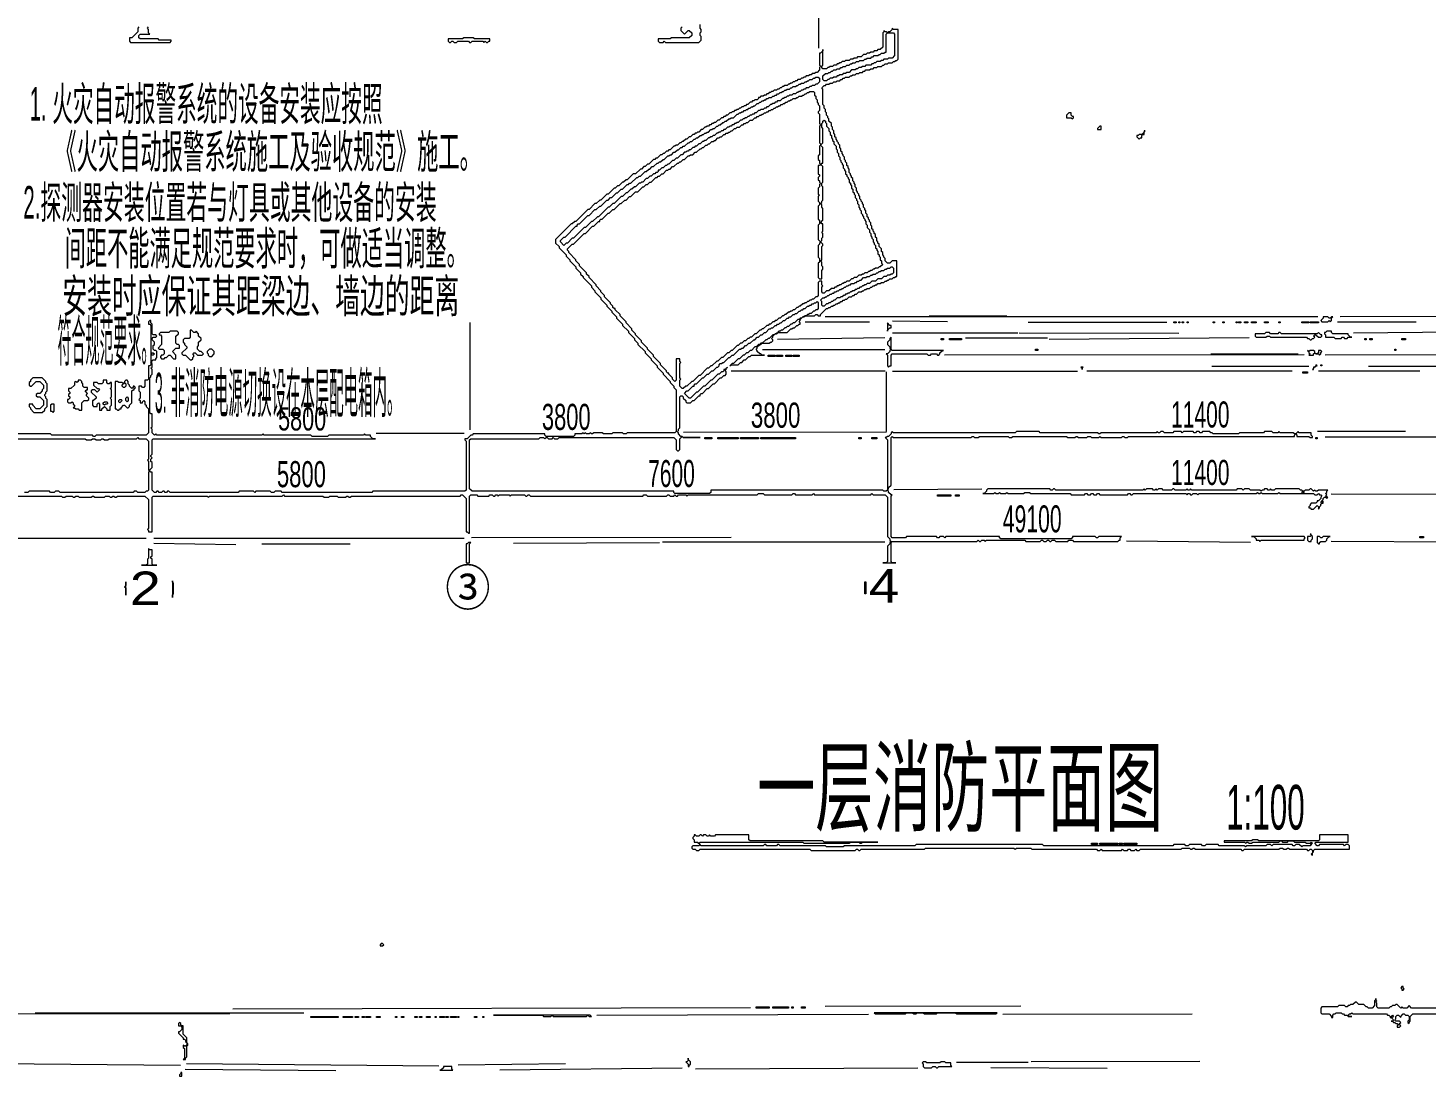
# Model space of a CAD drawing. Extents: x 20 to 3943, y 20 to 2783.
# Drawn here: x 954 to 2125, y 21 to 899 of the extents above; entities that cross this region are included whole.
import ezdxf

# ---------------------------------------------------------------- set-up
doc = ezdxf.new("R2010")
doc.units = 0
for name, color, linetype, lineweight in [('OCR_TEXT', 6, 'Continuous', 0), ('TRACE_CURVE', 6, 'Continuous', 0), ('TRACE_STRAIGHT', 5, 'Continuous', 0), ('TRACE_TEXT_SYMBOL', 6, 'Continuous', 0)]:
    doc.layers.add(name, color=color, linetype=linetype, lineweight=lineweight)
doc.styles.add('wqy-unicode', font='wqy-unicode.lff')

msp = doc.modelspace()

# ---------------------------------------------------------------- linework, layer by layer
at = {"layer": 'TRACE_CURVE', "color": 6}
for points in [[(1678, 899), (1678, 898), (1676, 896), (1675, 896), (1674, 895), (1673, 896), (1672, 896), (1671, 897), (1671, 896), (1670, 895), (1670, 883), (1668, 881), (1666, 881), (1665, 880), (1663, 880), (1662, 879), (1660, 879), (1659, 878), (1657, 878), (1656, 877), (1654, 877), (1652, 875), (1649, 875), (1648, 874), (1646, 874), (1645, 873), (1643, 873), (1642, 872), (1639, 872), (1638, 871), (1636, 871), (1635, 870), (1634, 870), (1633, 869), (1632, 869), (1631, 868), (1629, 868), (1628, 867), (1626, 867), (1625, 866), (1624, 866), (1623, 865), (1620, 865), (1619, 866), (1619, 867), (1620, 868), (1620, 881), (1620, 880), (1618, 878), (1617, 878), (1617, 868), (1618, 867), (1617, 866), (1617, 864), (1615, 862), (1614, 862), (1613, 861), (1611, 861), (1610, 860), (1609, 860), (1608, 859), (1606, 859), (1605, 858), (1604, 858)], [(1673, 894), (1674, 895), (1679, 895), (1680, 894), (1680, 876), (1678, 874), (1675, 874), (1674, 873), (1671, 873), (1670, 872), (1669, 872), (1668, 871), (1665, 871), (1664, 870), (1663, 870), (1662, 869), (1661, 869), (1660, 868), (1656, 868), (1655, 867), (1653, 867), (1652, 866), (1650, 866), (1649, 865), (1648, 865), (1647, 864), (1644, 864), (1642, 862), (1640, 862), (1639, 861), (1637, 861), (1636, 860), (1634, 860), (1633, 859), (1632, 859), (1631, 858), (1629, 858), (1628, 857), (1626, 857), (1625, 856), (1624, 856), (1623, 855), (1621, 855), (1620, 856), (1620, 859), (1622, 861), (1624, 861), (1625, 862), (1626, 862), (1627, 863), (1628, 863), (1629, 864), (1631, 864), (1632, 865), (1634, 865), (1635, 866), (1636, 866), (1637, 867), (1639, 867), (1640, 868), (1642, 868), (1643, 869), (1644, 869), (1645, 870)], [(1645, 870), (1647, 870), (1648, 871), (1650, 871), (1651, 872), (1654, 872), (1655, 873), (1656, 873), (1657, 874), (1660, 874), (1661, 875), (1662, 875), (1663, 876), (1666, 876), (1667, 877), (1668, 877), (1669, 878), (1671, 878), (1672, 879), (1673, 879), (1673, 894)], [(1683, 873), (1683, 898), (1679, 898), (1678, 899)], [(1629, 811), (1629, 813), (1628, 814), (1628, 816), (1627, 817), (1627, 819), (1625, 821), (1625, 823), (1624, 824), (1624, 825), (1623, 826), (1623, 828), (1622, 829), (1622, 831), (1621, 832), (1621, 834), (1620, 835), (1620, 848), (1619, 849), (1621, 851), (1622, 851), (1623, 852), (1625, 852), (1626, 853), (1628, 853), (1629, 854), (1631, 854), (1632, 855), (1634, 855), (1635, 856), (1636, 856), (1637, 857), (1638, 857), (1639, 858), (1642, 858), (1643, 859), (1644, 859), (1645, 860), (1647, 860), (1648, 861), (1650, 861), (1651, 862), (1653, 862), (1654, 863), (1655, 863), (1656, 864), (1659, 864), (1660, 865), (1662, 865), (1663, 866), (1665, 866), (1666, 867), (1669, 867), (1670, 868), (1671, 868), (1672, 869), (1674, 869), (1675, 870), (1678, 870), (1679, 871), (1680, 871), (1681, 872), (1682, 872), (1683, 873)], [(1604, 858), (1603, 857), (1602, 857), (1601, 856), (1599, 856), (1598, 855), (1597, 855), (1596, 854), (1595, 854), (1594, 853), (1593, 853), (1592, 852), (1591, 852), (1590, 851), (1588, 851), (1587, 850), (1586, 850), (1585, 849), (1584, 849), (1583, 848), (1582, 848), (1581, 847), (1579, 847), (1578, 846), (1577, 846), (1576, 845), (1575, 845), (1574, 844), (1573, 844), (1572, 843), (1571, 843), (1570, 842), (1568, 842), (1567, 841), (1566, 841), (1566, 840), (1565, 839), (1563, 839), (1562, 838), (1561, 838), (1560, 837), (1559, 837), (1557, 835), (1556, 835), (1555, 834), (1554, 834), (1553, 833), (1552, 833), (1551, 832), (1550, 832), (1549, 831), (1548, 831), (1547, 830), (1546, 830), (1545, 829), (1544, 829), (1543, 828), (1542, 828), (1540, 826), (1539, 826), (1538, 825), (1537, 825), (1536, 824), (1535, 824)], [(1613, 857), (1614, 858), (1616, 858), (1617, 857), (1617, 854), (1615, 852), (1614, 852), (1613, 851), (1611, 851), (1610, 850), (1609, 850), (1608, 849), (1606, 849), (1605, 848), (1604, 848), (1603, 847), (1602, 847), (1601, 846), (1600, 846), (1599, 845), (1598, 845), (1597, 844), (1595, 844), (1594, 843), (1592, 843), (1591, 842), (1590, 842), (1589, 841), (1588, 841), (1587, 840), (1586, 840), (1584, 838), (1582, 838), (1581, 837), (1580, 837), (1579, 836), (1578, 836), (1577, 835), (1576, 835), (1574, 833), (1573, 833), (1572, 832), (1571, 832), (1570, 831), (1568, 831), (1567, 830), (1566, 830), (1564, 828), (1563, 828), (1562, 827), (1561, 827), (1560, 826), (1559, 826), (1558, 825), (1557, 825), (1556, 824), (1555, 824), (1554, 823), (1553, 823), (1552, 822), (1551, 822), (1549, 820), (1548, 820), (1547, 819)], [(1562, 834), (1563, 834), (1565, 836), (1566, 836), (1567, 837), (1568, 837), (1569, 838), (1570, 838), (1571, 839), (1572, 839), (1573, 840), (1574, 840), (1575, 841), (1577, 841), (1578, 842), (1579, 842), (1580, 843), (1581, 843), (1582, 844), (1583, 844), (1584, 845), (1585, 845), (1586, 846), (1587, 846), (1588, 847), (1589, 847), (1590, 848), (1592, 848), (1593, 849), (1594, 849), (1595, 850), (1597, 850), (1598, 851), (1599, 851), (1600, 852), (1601, 852), (1602, 853), (1604, 853), (1605, 854), (1606, 854), (1607, 855), (1608, 855), (1609, 856), (1611, 856), (1612, 857), (1613, 857)], [(1602, 842), (1603, 843), (1604, 843), (1605, 844), (1606, 844), (1607, 845), (1608, 845)], [(1608, 845), (1609, 846), (1612, 846), (1613, 845), (1613, 843), (1614, 842), (1614, 840), (1615, 839), (1615, 837), (1616, 836), (1616, 835), (1617, 834), (1617, 830), (1616, 829), (1616, 828), (1617, 827), (1617, 819), (1618, 818), (1617, 817), (1617, 803), (1618, 802), (1618, 801), (1617, 800), (1617, 793), (1616, 792), (1616, 789), (1617, 788), (1617, 786), (1618, 785), (1617, 784), (1616, 784), (1616, 777), (1617, 776), (1617, 775), (1616, 774), (1616, 772), (1617, 771), (1617, 770), (1618, 769), (1617, 768), (1617, 766), (1616, 765), (1616, 760), (1617, 759), (1616, 758), (1616, 754), (1617, 753), (1617, 751), (1616, 750), (1616, 739), (1617, 738), (1617, 735), (1616, 734), (1616, 722), (1618, 720), (1617, 719), (1617, 718), (1616, 717), (1616, 707), (1617, 706), (1617, 703), (1616, 702), (1616, 690), (1617, 689)], [(1482, 786), (1483, 787), (1484, 787), (1486, 789), (1487, 789), (1490, 792), (1491, 792), (1492, 793), (1493, 793), (1495, 795), (1496, 795), (1498, 797), (1499, 797), (1501, 799), (1502, 799), (1503, 800), (1504, 800), (1507, 803), (1508, 803), (1509, 804), (1510, 804), (1512, 806), (1513, 806), (1514, 807), (1515, 807), (1517, 809), (1518, 809), (1519, 810), (1520, 810), (1521, 811), (1522, 811), (1523, 812), (1524, 812), (1526, 814), (1527, 814), (1528, 815), (1529, 815), (1531, 817), (1532, 817), (1533, 818), (1534, 818), (1536, 820), (1537, 820), (1538, 821), (1539, 821), (1541, 823), (1542, 823), (1543, 824), (1545, 824), (1548, 827), (1549, 827), (1550, 828), (1551, 828), (1552, 829), (1553, 829), (1554, 830), (1555, 830), (1556, 831), (1557, 831), (1558, 832), (1559, 832), (1560, 833), (1561, 833), (1562, 834)], [(1529, 805), (1530, 805), (1532, 807), (1533, 807), (1534, 808), (1535, 808), (1537, 810), (1538, 810), (1539, 811), (1540, 811), (1541, 812), (1542, 812), (1543, 813), (1544, 813), (1546, 815), (1547, 815), (1548, 816), (1550, 816), (1552, 818), (1553, 818), (1554, 819), (1555, 819), (1556, 820), (1557, 820), (1559, 822), (1561, 822), (1563, 824), (1564, 824), (1565, 825), (1566, 825), (1567, 826), (1568, 826), (1569, 827), (1570, 827), (1571, 828), (1572, 828), (1573, 829), (1574, 829), (1575, 830), (1576, 830), (1577, 831), (1578, 831), (1579, 832), (1580, 832), (1581, 833), (1582, 833), (1583, 834), (1584, 834), (1585, 835), (1586, 835), (1587, 836), (1588, 836), (1589, 837), (1590, 837), (1591, 838), (1592, 838), (1593, 839), (1594, 839), (1595, 840), (1597, 840), (1598, 841), (1599, 841), (1600, 842), (1602, 842)], [(1535, 824), (1533, 822), (1532, 822), (1530, 820), (1529, 820), (1528, 819), (1527, 819), (1526, 818), (1525, 818), (1524, 817), (1523, 817), (1522, 816), (1521, 816), (1519, 814), (1518, 814), (1516, 812), (1515, 812), (1514, 811), (1513, 811), (1512, 810), (1511, 810), (1509, 808), (1508, 808), (1506, 806), (1505, 806), (1503, 804), (1502, 804), (1501, 803), (1500, 803), (1498, 801), (1497, 801), (1496, 800), (1495, 800), (1492, 797), (1491, 797), (1490, 796), (1489, 796), (1487, 794), (1486, 794), (1485, 793), (1484, 793), (1481, 790), (1480, 790), (1479, 789), (1478, 789), (1474, 785), (1473, 785), (1471, 783), (1470, 783), (1468, 781), (1467, 781), (1463, 777), (1461, 777), (1456, 772), (1455, 772), (1453, 770), (1452, 770), (1449, 767), (1448, 767), (1446, 765), (1445, 765), (1440, 760), (1439, 760), (1434, 755)], [(1617, 689), (1619, 689), (1619, 696), (1620, 697), (1620, 699), (1619, 700), (1619, 703), (1618, 704), (1619, 705), (1619, 716), (1620, 717), (1620, 718), (1618, 720), (1619, 721), (1619, 723), (1620, 724), (1620, 727), (1619, 728), (1620, 729), (1620, 735), (1619, 735), (1618, 736), (1620, 738), (1620, 748), (1619, 749), (1619, 751), (1618, 752), (1619, 753), (1619, 754), (1620, 755), (1620, 766), (1619, 767), (1619, 769), (1620, 770), (1620, 783), (1618, 785), (1619, 786), (1620, 786), (1620, 799), (1618, 801), (1620, 803), (1620, 815), (1619, 816), (1619, 819), (1620, 820), (1620, 821), (1621, 822), (1622, 821), (1622, 820), (1623, 819), (1623, 817), (1625, 815), (1625, 813), (1626, 812), (1626, 810), (1627, 809), (1627, 807), (1628, 806), (1628, 805), (1629, 804), (1629, 802), (1631, 800), (1631, 798), (1632, 797)], [(1547, 819), (1546, 819), (1545, 818), (1544, 818), (1543, 817), (1542, 817), (1541, 816), (1540, 816), (1538, 814), (1537, 814), (1536, 813), (1535, 813), (1534, 812), (1533, 812), (1532, 811), (1531, 811), (1529, 809), (1528, 809), (1527, 808), (1526, 808), (1525, 807), (1524, 807), (1522, 805), (1521, 805), (1520, 804), (1519, 804), (1517, 802), (1516, 802), (1514, 800), (1513, 800), (1512, 799), (1511, 799), (1509, 797), (1508, 797), (1507, 796), (1506, 796), (1505, 795), (1504, 795), (1502, 793), (1501, 793), (1498, 790), (1497, 790), (1495, 788), (1494, 788), (1491, 785), (1490, 785), (1489, 784), (1488, 784), (1486, 782), (1485, 782), (1483, 780), (1482, 780), (1482, 779), (1481, 778), (1480, 778), (1479, 777), (1478, 777), (1476, 775), (1475, 775), (1473, 773), (1472, 773), (1469, 770), (1468, 770), (1467, 769)], [(1661, 733), (1660, 734), (1660, 736), (1659, 737), (1659, 738), (1658, 739), (1658, 740), (1657, 741), (1657, 743), (1656, 744), (1656, 746), (1655, 747), (1655, 748), (1654, 749), (1654, 751), (1653, 752), (1653, 753), (1652, 754), (1652, 755), (1651, 756), (1651, 758), (1650, 759), (1650, 760), (1649, 761), (1649, 762), (1648, 763), (1648, 765), (1647, 766), (1647, 768), (1646, 769), (1646, 770), (1645, 771), (1645, 773), (1644, 774), (1644, 775), (1643, 776), (1643, 777), (1642, 778), (1642, 781), (1641, 782), (1641, 783), (1640, 784), (1640, 786), (1639, 787), (1639, 788), (1638, 789), (1638, 791), (1637, 792), (1637, 793), (1636, 794), (1636, 795), (1635, 796), (1635, 798), (1634, 799), (1634, 801), (1633, 802), (1633, 803), (1632, 804), (1632, 805), (1631, 806), (1631, 807), (1630, 808), (1630, 810), (1629, 811)], [(1410, 718), (1411, 718), (1420, 727), (1421, 727), (1427, 733), (1428, 733), (1432, 737), (1433, 737), (1433, 738), (1434, 739), (1435, 739), (1440, 744), (1441, 744), (1444, 747), (1445, 747), (1450, 752), (1451, 752), (1454, 755), (1455, 755), (1458, 758), (1459, 758), (1463, 762), (1465, 762), (1469, 766), (1470, 766), (1472, 768), (1473, 768), (1475, 770), (1476, 770), (1480, 774), (1481, 774), (1482, 775), (1483, 775), (1485, 777), (1486, 777), (1489, 780), (1490, 780), (1491, 781), (1492, 781), (1494, 783), (1495, 783), (1498, 786), (1499, 786), (1500, 787), (1501, 787), (1503, 789), (1504, 789), (1507, 792), (1508, 792), (1509, 793), (1511, 793), (1513, 795), (1514, 795), (1517, 798), (1518, 798), (1519, 799), (1520, 799), (1522, 801), (1523, 801), (1524, 802), (1525, 802), (1527, 804), (1528, 804), (1529, 805)], [(1632, 797), (1632, 795), (1633, 794), (1633, 792), (1634, 791), (1634, 789), (1635, 788), (1635, 787), (1636, 786), (1636, 785), (1637, 784), (1637, 782), (1638, 781), (1638, 780), (1639, 779), (1639, 777), (1640, 776), (1640, 775), (1641, 774), (1641, 773), (1642, 772), (1642, 770), (1643, 769), (1643, 768), (1644, 767), (1644, 765), (1645, 764), (1645, 762), (1646, 761), (1646, 760), (1647, 759), (1647, 757), (1648, 756), (1648, 755), (1649, 754), (1649, 752), (1650, 751), (1650, 749), (1651, 748), (1651, 747), (1652, 746), (1652, 744), (1653, 743), (1653, 742), (1654, 741), (1654, 740), (1655, 739), (1655, 738), (1656, 737), (1656, 735), (1657, 734), (1657, 732), (1659, 730), (1659, 728), (1660, 727), (1660, 725), (1661, 724), (1661, 723), (1662, 722), (1662, 720), (1663, 719), (1663, 718), (1664, 717), (1664, 715)], [(1467, 769), (1466, 769), (1463, 766), (1462, 766), (1460, 764), (1459, 764), (1456, 761), (1455, 761), (1452, 758), (1451, 758), (1445, 752), (1444, 752), (1441, 749), (1440, 749), (1432, 741), (1431, 741), (1427, 737), (1426, 737), (1421, 732), (1420, 732), (1411, 723), (1410, 723), (1406, 719), (1405, 719), (1403, 717), (1400, 720), (1400, 721), (1403, 724), (1404, 724), (1413, 733), (1414, 733), (1414, 734), (1415, 735), (1416, 735), (1423, 742), (1424, 742), (1429, 747), (1430, 747), (1433, 750), (1434, 750), (1439, 755), (1440, 755), (1442, 757), (1443, 757), (1447, 761), (1448, 761), (1451, 764), (1452, 764), (1456, 768), (1457, 768), (1458, 769), (1459, 769), (1464, 774), (1465, 774), (1466, 775), (1467, 775), (1471, 779), (1472, 779), (1474, 781), (1475, 781), (1477, 783), (1478, 783), (1481, 786), (1482, 786)], [(1434, 755), (1433, 755), (1430, 752), (1429, 752), (1424, 747), (1423, 747), (1413, 737), (1412, 737), (1410, 735), (1409, 735), (1396, 722), (1396, 719), (1399, 716), (1399, 715), (1405, 709), (1405, 708), (1408, 705), (1408, 704), (1413, 699), (1413, 698), (1417, 694), (1417, 693), (1419, 691), (1419, 690), (1426, 683), (1426, 682), (1429, 679), (1429, 678), (1434, 673), (1434, 672), (1439, 667), (1439, 666), (1443, 662), (1443, 661), (1447, 657), (1447, 656), (1452, 651), (1452, 650), (1457, 645), (1457, 644), (1462, 639), (1462, 638), (1465, 635), (1465, 634), (1471, 628), (1471, 627), (1476, 622), (1476, 621), (1481, 616), (1481, 615), (1486, 610), (1486, 609), (1492, 603), (1492, 602), (1495, 599), (1495, 598), (1497, 596), (1497, 561), (1496, 560), (1456, 560), (1455, 559), (1453, 559), (1452, 560), (1444, 560)], [(1637, 671), (1638, 671), (1639, 672), (1640, 672), (1642, 674), (1644, 674), (1645, 675), (1646, 675), (1647, 676), (1648, 676), (1650, 678), (1652, 678), (1653, 679), (1654, 679), (1655, 680), (1656, 680), (1657, 681), (1659, 681), (1660, 682), (1661, 682), (1662, 683), (1663, 683), (1664, 684), (1665, 684), (1666, 685), (1668, 685), (1669, 686), (1671, 686), (1672, 687), (1673, 687), (1674, 688), (1675, 688), (1676, 689), (1678, 689), (1679, 690), (1680, 690), (1681, 691), (1682, 691), (1682, 704), (1678, 704), (1676, 702), (1674, 702), (1672, 704), (1672, 706), (1671, 707), (1671, 708), (1670, 709), (1670, 711), (1669, 712), (1669, 714), (1667, 716), (1667, 718), (1666, 719), (1666, 720), (1665, 721), (1665, 723), (1664, 724), (1664, 726), (1663, 727), (1663, 728), (1662, 729), (1662, 730), (1661, 731), (1661, 733)], [(1506, 599), (1505, 599), (1503, 597), (1502, 597), (1500, 599), (1500, 604), (1501, 605), (1500, 606), (1500, 618), (1501, 619), (1500, 620), (1500, 622), (1497, 622), (1497, 604), (1496, 603), (1494, 605), (1494, 606), (1491, 609), (1491, 610), (1490, 610), (1489, 611), (1489, 612), (1484, 617), (1484, 618), (1478, 624), (1478, 625), (1473, 630), (1473, 631), (1468, 636), (1468, 637), (1463, 642), (1463, 643), (1460, 646), (1460, 647), (1455, 652), (1455, 653), (1450, 658), (1450, 659), (1446, 663), (1446, 664), (1445, 664), (1444, 665), (1444, 666), (1442, 668), (1442, 669), (1437, 674), (1437, 675), (1434, 678), (1434, 679), (1430, 683), (1430, 684), (1424, 690), (1424, 691), (1422, 693), (1422, 694), (1416, 700), (1416, 701), (1413, 704), (1413, 705), (1407, 711), (1407, 712), (1406, 713), (1406, 714), (1410, 718)], [(1664, 715), (1665, 714), (1665, 713), (1666, 712), (1666, 710), (1667, 709), (1667, 708), (1668, 707), (1668, 705), (1669, 704), (1669, 702), (1670, 701), (1668, 699), (1667, 699), (1666, 698), (1664, 698), (1663, 697), (1662, 697), (1661, 696), (1660, 696), (1659, 695), (1658, 695), (1657, 694), (1655, 694), (1654, 693), (1653, 693), (1652, 692), (1650, 692), (1648, 690), (1646, 690), (1645, 689), (1644, 689), (1642, 687), (1640, 687), (1639, 686), (1638, 686), (1637, 685), (1636, 685), (1635, 684), (1634, 684), (1633, 683), (1632, 683), (1631, 682), (1630, 682), (1629, 681), (1627, 681), (1625, 679), (1623, 679), (1621, 677), (1620, 677), (1619, 678), (1619, 682), (1620, 683), (1619, 684), (1619, 687), (1617, 687), (1616, 686), (1616, 675), (1615, 674), (1614, 674), (1612, 672), (1611, 672), (1610, 671), (1609, 671)], [(1676, 698), (1677, 699), (1678, 699), (1679, 698), (1679, 694), (1678, 693), (1677, 693), (1676, 692), (1674, 692), (1673, 691), (1671, 691), (1669, 689), (1666, 689), (1664, 687), (1661, 687), (1659, 685), (1657, 685), (1656, 684), (1655, 684), (1654, 683), (1653, 683), (1652, 682), (1651, 682), (1650, 681), (1649, 681), (1648, 680), (1647, 680), (1646, 679), (1645, 679), (1644, 678), (1643, 678), (1642, 677), (1641, 677), (1640, 676), (1639, 676), (1638, 675), (1637, 675), (1636, 674), (1635, 674), (1634, 673), (1632, 673), (1630, 671), (1629, 671), (1628, 670), (1627, 670), (1626, 669), (1625, 669), (1624, 668), (1623, 668), (1621, 666), (1620, 666), (1619, 667), (1619, 670), (1618, 671), (1620, 673), (1621, 673), (1622, 674), (1623, 674), (1624, 675), (1625, 675), (1626, 676), (1627, 676), (1628, 677), (1629, 677)], [(1629, 677), (1630, 678), (1631, 678), (1632, 679), (1633, 679), (1634, 680), (1635, 680), (1636, 681), (1637, 681), (1638, 682), (1639, 682), (1640, 683), (1641, 683), (1642, 684), (1643, 684), (1644, 685), (1646, 685), (1647, 686), (1648, 686), (1649, 687), (1650, 687), (1651, 688), (1652, 688), (1654, 690), (1656, 690), (1657, 691), (1659, 691), (1660, 692), (1661, 692), (1662, 693), (1664, 693), (1665, 694), (1666, 694), (1667, 695), (1668, 695), (1669, 696), (1671, 696), (1672, 697), (1673, 697), (1674, 698), (1676, 698)], [(1609, 671), (1608, 670), (1607, 670), (1606, 669), (1605, 669), (1604, 668), (1603, 668), (1601, 666), (1600, 666), (1599, 665), (1598, 665), (1596, 663), (1595, 663), (1594, 662), (1593, 662), (1592, 661), (1591, 661), (1589, 659), (1588, 659), (1587, 658), (1586, 658), (1584, 656), (1583, 656), (1581, 654), (1580, 654), (1579, 653), (1578, 653), (1576, 651), (1575, 651), (1574, 650), (1573, 650), (1570, 647), (1569, 647), (1568, 646), (1567, 646), (1564, 643), (1563, 643), (1560, 640), (1559, 640), (1558, 639), (1557, 639), (1555, 637), (1554, 637), (1552, 635), (1551, 635), (1549, 633), (1548, 633), (1544, 629), (1543, 629), (1541, 627), (1540, 627), (1536, 623), (1535, 623), (1532, 620), (1531, 620), (1527, 616), (1526, 616), (1524, 614), (1523, 614), (1517, 608), (1516, 608), (1511, 603), (1510, 603), (1506, 599)], [(1524, 609), (1527, 612), (1528, 612), (1531, 615), (1532, 615), (1533, 616), (1533, 617), (1534, 618), (1535, 618), (1536, 619), (1537, 619), (1541, 623), (1542, 623), (1544, 625), (1545, 625), (1550, 630), (1551, 630), (1552, 631), (1553, 631), (1555, 633), (1556, 633), (1558, 635), (1559, 635), (1562, 638), (1563, 638), (1565, 640), (1566, 640), (1568, 642), (1569, 642), (1571, 644), (1572, 644), (1575, 647), (1576, 647), (1577, 648), (1578, 648), (1580, 650), (1581, 650), (1582, 651), (1583, 651), (1584, 652), (1585, 652), (1587, 654), (1588, 654), (1590, 656), (1591, 656), (1592, 657), (1593, 657), (1595, 659), (1596, 659), (1597, 660), (1598, 660), (1600, 662), (1601, 662), (1602, 663), (1603, 663), (1604, 664), (1605, 664), (1607, 666), (1608, 666), (1609, 667), (1610, 667), (1611, 668), (1612, 668), (1613, 669)], [(1613, 669), (1614, 669), (1615, 670), (1616, 669), (1616, 664), (1615, 663), (1614, 663), (1613, 662), (1612, 662), (1610, 660), (1609, 660), (1608, 659), (1607, 659), (1606, 658), (1605, 658), (1604, 657), (1603, 657), (1602, 656), (1601, 656), (1600, 655), (1599, 655), (1596, 652), (1595, 652), (1594, 651), (1593, 651), (1591, 649), (1590, 649), (1589, 648), (1588, 648), (1586, 646), (1585, 646), (1584, 645), (1583, 645), (1581, 643), (1580, 643), (1579, 642), (1578, 642), (1575, 639), (1574, 639), (1573, 638), (1572, 638), (1569, 635), (1568, 635), (1567, 634), (1566, 634), (1564, 632), (1563, 632), (1560, 629), (1559, 629), (1557, 627), (1556, 627), (1554, 625), (1553, 625), (1550, 622), (1549, 622), (1545, 618), (1544, 618), (1542, 616), (1543, 617), (1549, 617), (1551, 619), (1552, 619), (1554, 621), (1555, 621)], [(1555, 621), (1558, 624), (1559, 624), (1560, 625), (1571, 625), (1569, 625), (1568, 626), (1567, 626), (1565, 628), (1565, 629), (1564, 630), (1565, 631), (1565, 632), (1567, 634), (1568, 634), (1569, 635), (1575, 635), (1576, 636), (1577, 636), (1578, 637), (1578, 638), (1577, 639), (1578, 640), (1578, 641), (1580, 643), (1581, 643), (1582, 644), (1590, 644), (1593, 647), (1594, 647), (1595, 648), (1596, 648), (1598, 650), (1599, 650), (1600, 651), (1601, 651), (1601, 652), (1600, 653), (1601, 654), (1601, 655), (1603, 657), (1604, 657), (1605, 658), (1613, 658), (1614, 659), (1615, 659), (1616, 658), (1618, 658), (1618, 659), (1623, 664), (1624, 664), (1625, 665), (1626, 665), (1627, 666), (1628, 666), (1629, 667), (1630, 667), (1631, 668), (1632, 668), (1633, 669), (1634, 669), (1635, 670), (1636, 670), (1637, 671)], [(1055, 653), (1055, 651), (1056, 651), (1057, 650), (1057, 617), (1056, 616), (1055, 616), (1055, 605), (1054, 604), (1052, 604), (1052, 599), (1051, 598), (1050, 598), (1049, 599), (1047, 599), (1047, 595), (1048, 594), (1048, 589), (1047, 588), (1048, 587), (1048, 585), (1050, 585), (1050, 586), (1051, 587), (1052, 586), (1052, 584), (1053, 583), (1053, 582), (1055, 580), (1055, 560), (1053, 558), (1011, 558), (1010, 557), (1009, 557), (1008, 558), (974, 558), (973, 559), (875, 559)], [(1057, 538), (1058, 539), (1057, 540), (1057, 541), (1058, 542), (1058, 554), (1059, 555), (1245, 555), (1243, 555), (1241, 557), (1241, 558), (1237, 558), (1236, 559), (1235, 558), (1206, 558), (1205, 557), (1192, 557), (1191, 558), (1152, 558), (1151, 559), (1150, 558), (1062, 558), (1061, 559), (1060, 558), (1058, 560), (1058, 563), (1057, 564), (1058, 565), (1058, 576), (1057, 576), (1056, 577), (1056, 606), (1057, 607), (1057, 608), (1058, 609), (1058, 613), (1057, 614), (1058, 615), (1058, 618), (1057, 619), (1059, 621), (1061, 621), (1061, 622), (1062, 623), (1062, 628), (1061, 629), (1060, 629), (1059, 630), (1059, 633), (1060, 634), (1060, 636), (1058, 638), (1058, 639), (1059, 640), (1061, 640), (1062, 641), (1061, 642), (1059, 642), (1058, 643), (1058, 651), (1057, 652), (1057, 654), (1056, 654), (1055, 653)], [(1501, 557), (1499, 559), (1499, 560), (1498, 561), (1499, 562), (1499, 563), (1500, 564), (1500, 590), (1501, 591), (1502, 591), (1503, 590), (1503, 589), (1505, 587), (1505, 586), (1506, 585), (1509, 585), (1511, 587), (1512, 587), (1516, 591), (1517, 591), (1517, 592), (1518, 593), (1519, 593), (1523, 597), (1524, 597), (1528, 601), (1529, 601), (1534, 606), (1535, 606), (1537, 608), (1538, 608), (1539, 609), (1539, 611), (1538, 612), (1539, 613), (1539, 614), (1540, 615), (1538, 613), (1537, 613), (1537, 612), (1536, 611), (1535, 611), (1533, 609), (1532, 609), (1527, 604), (1526, 604), (1521, 599), (1520, 599), (1515, 594), (1514, 594), (1509, 589), (1508, 589), (1504, 593), (1506, 595), (1507, 595), (1511, 599), (1512, 599), (1512, 600), (1513, 601), (1514, 601), (1519, 606), (1520, 606), (1523, 609), (1524, 609)], [(869, 555), (1002, 555), (1003, 554), (1007, 554), (1008, 555), (1010, 555), (1011, 554)], [(1011, 554), (1015, 554), (1016, 555), (1017, 555), (1018, 554), (1021, 554), (1022, 555), (1045, 555), (1046, 556), (1047, 555), (1053, 555), (1055, 553), (1055, 538), (1054, 537), (1055, 536), (1055, 529), (1056, 528), (1055, 527), (1055, 512), (1054, 511), (1053, 511), (1052, 510), (1046, 510), (1045, 511), (1043, 511), (1042, 510), (981, 510), (980, 511), (977, 511), (976, 510), (973, 510), (972, 511), (955, 511), (954, 510), (951, 510)], [(1444, 560), (1443, 559), (1436, 559), (1435, 560), (1428, 560), (1427, 559), (1426, 559), (1425, 560), (1424, 559), (1422, 559), (1421, 560), (1420, 559), (1419, 560), (1418, 559), (1412, 559), (1412, 558), (1411, 557), (1388, 557), (1387, 558), (1387, 559), (1327, 559), (1326, 558), (1325, 558), (1322, 555), (1320, 555), (1320, 554), (1321, 553), (1321, 512), (1320, 511), (1243, 511), (1242, 510), (1167, 510), (1166, 511), (1161, 511), (1160, 510), (1158, 510), (1157, 511), (1145, 511), (1144, 510), (1143, 511), (1131, 511), (1130, 510), (1073, 510), (1072, 511), (1071, 511), (1070, 510), (1069, 510), (1068, 511), (1067, 511), (1066, 510), (1064, 510), (1063, 511), (1062, 511), (1061, 510), (1060, 510), (1058, 512), (1058, 527), (1057, 527), (1056, 528), (1056, 529), (1058, 531), (1058, 535), (1057, 536), (1057, 538)], [(1913, 560), (1906, 560), (1905, 561), (1903, 561), (1902, 560), (1901, 560), (1900, 561), (1899, 560), (1853, 560), (1852, 559), (1851, 559), (1850, 560), (1802, 560), (1801, 561), (1782, 561), (1781, 560), (1679, 560), (1678, 561), (1677, 560), (1677, 559), (1675, 557), (1674, 557), (1673, 556), (1672, 556), (1674, 554), (1674, 512), (1673, 511), (1671, 511), (1670, 512), (1526, 512), (1526, 510), (1525, 509), (1496, 509), (1495, 510), (1495, 511), (1326, 511), (1324, 513), (1324, 554), (1325, 555), (1382, 555), (1383, 556), (1386, 556), (1387, 555), (1388, 556), (1389, 556), (1390, 555), (1393, 555), (1394, 556), (1395, 555), (1398, 555), (1399, 556), (1495, 556), (1497, 554), (1497, 546), (1498, 545), (1499, 545), (1500, 546), (1500, 555), (1502, 557), (1503, 556), (1517, 556), (1503, 556), (1502, 557), (1501, 557)], [(1789, 470), (1790, 469), (1802, 469), (1803, 470), (1804, 470), (1805, 469), (1807, 469), (1808, 470), (1809, 470), (1810, 469), (1811, 469), (1812, 470), (1814, 470), (1815, 469), (1825, 469), (1826, 470), (1829, 470), (1830, 469), (1867, 469), (1868, 470), (1869, 470), (1869, 472), (1870, 473), (1851, 473), (1850, 472), (1849, 472), (1848, 473), (1829, 473), (1829, 472), (1828, 471), (1769, 471), (1768, 472), (1768, 473), (1723, 473), (1722, 472), (1721, 473), (1718, 473), (1717, 472), (1716, 472), (1715, 473), (1690, 473), (1689, 472), (1678, 472), (1677, 473), (1677, 507), (1678, 508), (1677, 508), (1675, 510), (1675, 511), (1674, 512), (1675, 513), (1675, 514), (1677, 516), (1677, 556), (1678, 557), (1679, 556), (1744, 556), (1745, 557), (1746, 557), (1747, 556), (1750, 556), (1751, 557), (1775, 557), (1776, 556)], [(1776, 556), (1778, 556), (1779, 557), (1824, 557), (1825, 556), (1831, 556), (1832, 557), (1833, 557), (1834, 556), (1841, 556), (1842, 557), (1844, 557), (1845, 556), (1851, 556), (1852, 557), (1853, 556), (1870, 556), (1871, 557), (1872, 557), (1873, 556), (1875, 556), (1876, 557), (2015, 557), (2015, 558), (2016, 559), (2017, 558), (2017, 557), (2027, 557), (2028, 556), (2030, 556), (2030, 557), (2029, 558), (2029, 560), (2019, 560), (2018, 561), (2016, 559), (2015, 559), (2014, 560), (2003, 560), (2002, 561), (2001, 560), (1997, 560), (1996, 561), (1990, 561), (1989, 560), (1969, 560), (1968, 559), (1947, 559), (1946, 560), (1945, 560), (1944, 561), (1938, 561), (1937, 560), (1936, 560), (1935, 561), (1933, 561), (1932, 560), (1931, 560), (1930, 561), (1922, 561), (1921, 560), (1920, 561), (1914, 561), (1913, 560)], [(901, 507), (982, 507), (983, 506), (985, 506), (986, 507), (991, 507), (992, 506), (993, 506), (994, 507), (996, 507), (997, 506), (1007, 506)], [(1007, 506), (1008, 507), (1009, 507), (1010, 506), (1018, 506), (1019, 507), (1022, 507), (1023, 506), (1024, 506), (1025, 507), (1026, 507), (1027, 506), (1028, 506), (1029, 507), (1052, 507), (1055, 504), (1055, 480), (1054, 479), (1055, 478), (1055, 477), (1058, 477), (1058, 506), (1059, 507), (1104, 507), (1105, 506), (1106, 507), (1167, 507), (1168, 508), (1169, 507), (1201, 507), (1202, 506), (1206, 506), (1207, 507), (1213, 507), (1214, 506), (1220, 506), (1221, 507), (1222, 507), (1223, 506), (1224, 506), (1225, 507), (1316, 507), (1317, 508), (1318, 508), (1321, 505), (1321, 477), (1322, 477), (1323, 476), (1324, 476), (1324, 507), (1325, 508), (1330, 508), (1331, 507), (1340, 507), (1341, 508), (1343, 508), (1344, 507), (1345, 507), (1346, 508), (1347, 508), (1348, 507), (1349, 508), (1357, 508), (1358, 507)], [(1358, 507), (1359, 508), (1370, 508), (1371, 507), (1372, 507), (1373, 508), (1374, 508), (1375, 507), (1469, 507), (1470, 508), (1472, 508), (1473, 507), (1489, 507), (1490, 508), (1491, 508), (1492, 507), (1495, 507), (1496, 508), (1497, 507), (1498, 507), (1499, 508), (1505, 508), (1506, 507), (1507, 508), (1565, 508), (1566, 509), (1570, 509), (1571, 508), (1594, 508), (1595, 509), (1596, 509), (1597, 508), (1611, 508), (1612, 509), (1613, 508), (1660, 508), (1661, 509), (1662, 508), (1672, 508), (1674, 506), (1674, 473), (1676, 471), (1676, 470), (1677, 469), (1676, 468), (1676, 467), (1674, 465), (1674, 452), (1673, 451), (1670, 451), (1681, 451), (1678, 451), (1677, 452), (1677, 468), (1678, 469), (1749, 469), (1750, 470), (1751, 469), (1752, 469), (1753, 470), (1755, 470), (1756, 469), (1757, 470), (1789, 470)]]:
    msp.add_lwpolyline(points, dxfattribs=at)
msp.add_lwpolyline([(1057, 626), (1058, 627), (1059, 627), (1060, 626), (1059, 625), (1058, 625)], close=True, dxfattribs=at)
at = {"layer": 'TRACE_STRAIGHT', "color": 5}
for p, q in [((1616.34, 996.13), (1616.36, 882.37)), ((1621.87, 657.48), (2034.63, 657.54)), ((1709, 658), (1774, 658)), ((2053.12, 657.54), (2255.62, 657.6)), ((1324.37, 562.37), (1324.38, 652.38)), ((1605, 653), (1659, 653)), ((1678.11, 653.74), (1724.38, 653.27)), ((1791.87, 652.67), (1908.13, 652.58)), ((2051, 653), (2117, 653)), ((2064.38, 643.61), (2198.11, 644.93)), ((1581.88, 638.53), (1671.89, 639.96)), ((1678.12, 643.61), (1783.13, 643.7)), ((1739.37, 639.62), (1808.12, 639.64)), ((1784.37, 643.83), (1918.13, 643.56)), ((1809.38, 638.42), (1976.89, 639.85)), ((1569.37, 629.65), (1671.88, 629.71)), ((1721.87, 625.38), (2023.13, 625.51)), ((1945, 626), (2018, 626)), ((2040.62, 625.29), (2196.88, 625.77)), ((1543, 612), (1672, 612)), ((1673.32, 561.12), (1673.33, 611.12)), ((1678.13, 611.52), (1833.13, 611.54)), ((1841, 612), (2013, 612)), ((1945.62, 615.76), (2026.88, 615.94)), ((2035, 612), (2120, 612)), ((2076.88, 615.78), (2198.13, 616.01)), ((1245.62, 559.68), (1319.38, 559.69)), ((1503.12, 560.59), (1673.12, 560.69)), ((2034.38, 561.39), (2108.12, 561.36)), ((2040.62, 556.51), (2179.38, 556.52)), ((1679.38, 512.36), (1753.14, 512.92)), ((2045.62, 508.75), (2195.62, 508.38)), ((775.62, 471.51), (1053.12, 471.63)), ((1059.37, 471.59), (1319.38, 471.64)), ((1325.62, 472.25), (1543.13, 472.49)), ((1485.62, 468.59), (1671.88, 468.64)), ((1874.37, 469.43), (1978.14, 468.37)), ((2045.61, 469.2), (2188.13, 468.4)), ((1059.36, 467.5), (1128.15, 466.31)), ((1150, 467), (1224, 467)), ((1360.62, 467.43), (1483.13, 468.03)), ((676.88, 72.68), (1123.13, 73.46)), ((960, 74), (1100, 74)), ((1071, 74), (1185, 74)), ((1125.62, 77.2), (1559.38, 78.48)), ((1430.61, 71.9), (1658.13, 72.9)), ((1621.87, 79.65), (1785.63, 79.73)), ((1770.62, 72.79), (1929.38, 73.17)), ((885.61, 32.05), (1081.89, 30.18)), ((1085.62, 26.67), (1211.88, 25.63)), ((1086.89, 31.42), (1298.13, 29.56)), ((1314.35, 30.38), (1404.39, 31.43)), ((1349.37, 26.16), (1501.9, 27.94)), ((1513.12, 27.01), (1699.38, 27.81)), ((1731.87, 32.7), (1791.88, 32.5)), ((1760.62, 28.11), (1858.14, 27.62)), ((1794.37, 33.06), (1935.63, 33.51))]:
    msp.add_line(p, q, dxfattribs=at)
at = {"layer": 'TRACE_TEXT_SYMBOL', "color": 6}
for points in [[(1502, 900), (1501, 899), (1501, 897), (1504, 894), (1507, 897), (1508, 897), (1510, 895), (1510, 893), (1508, 891), (1493, 891), (1492, 890), (1482, 890), (1482, 888), (1483, 887), (1486, 887), (1487, 888), (1488, 887), (1516, 887), (1518, 889), (1518, 892), (1517, 893), (1517, 895), (1518, 896), (1518, 898), (1517, 899), (1517, 902)], [(1047, 900), (1046, 899), (1046, 896), (1041, 891), (1039, 891), (1039, 888), (1040, 887), (1073, 887), (1074, 888), (1074, 889), (1064, 889), (1063, 890), (1048, 890), (1047, 891), (1047, 893), (1048, 894), (1056, 894), (1055, 895), (1055, 898), (1054, 899), (1055, 900)], [(1758, 513), (1757, 512), (1757, 511), (1755, 509), (1754, 509), (1763, 509), (1764, 510), (1765, 509), (1767, 509), (1768, 510), (1769, 509), (1773, 509), (1774, 510), (1775, 509), (1788, 509), (1789, 510), (1793, 510), (1794, 509), (1827, 509), (1828, 508), (1839, 508), (1840, 509), (1841, 509), (1842, 508), (1844, 508), (1845, 509), (1846, 509), (1847, 508), (1849, 508), (1850, 509), (1851, 509), (1852, 508), (1875, 508), (1876, 509), (1877, 509), (1878, 508), (1879, 508), (1880, 509), (1924, 509), (1925, 508), (1926, 509), (1927, 509), (1928, 508), (1929, 508), (1930, 509), (1933, 509), (1934, 508), (1935, 509), (1983, 509), (1984, 510), (1985, 509), (1986, 509), (1987, 510), (1988, 509), (2001, 509), (2002, 510), (2003, 509), (2031, 509), (2032, 508), (2034, 508), (2035, 509), (2036, 508), (2037, 508), (2038, 507)], [(1987, 511), (1986, 512), (1978, 512), (1977, 513), (1973, 513), (1972, 512), (1971, 513), (1967, 513), (1966, 512), (1929, 512), (1928, 513), (1927, 512), (1926, 512), (1925, 513), (1924, 512), (1915, 512), (1914, 513), (1913, 513), (1912, 512), (1905, 512), (1904, 513), (1901, 513), (1900, 512), (1899, 513), (1898, 512), (1897, 512), (1896, 513), (1891, 513), (1890, 512), (1889, 513), (1888, 512), (1815, 512), (1814, 513), (1813, 513), (1812, 512), (1811, 512), (1810, 513), (1758, 513)], [(2038, 507), (2037, 506), (2037, 505), (2035, 503), (2034, 503), (2034, 502), (2033, 501), (2029, 501), (2028, 500), (2028, 499), (2027, 498), (2027, 497), (2028, 497), (2029, 496), (2031, 496), (2034, 499), (2035, 498), (2035, 496), (2036, 497), (2036, 498), (2037, 499), (2037, 500), (2038, 501), (2039, 501), (2039, 502), (2038, 503), (2039, 504), (2039, 505), (2040, 506), (2041, 506), (2042, 505), (2043, 506), (2042, 506), (2041, 507), (2042, 508), (2041, 509), (2042, 510), (2042, 511), (2043, 512), (2035, 512), (2034, 511), (2033, 511), (2032, 512), (2031, 511), (2029, 513), (2028, 513), (2027, 512), (2024, 512), (2023, 511), (2022, 511), (2021, 512), (2020, 512), (2019, 513), (1999, 513), (1998, 512), (1996, 512), (1995, 513), (1994, 512), (1993, 512), (1992, 513), (1990, 513), (1989, 512), (1988, 512), (1987, 511)], [(1512, 223), (1512, 222), (1511, 221), (1511, 220), (1512, 219), (1512, 217), (1515, 217), (1517, 215), (1516, 214), (1511, 214), (1510, 213), (1510, 212), (1511, 211), (1513, 211), (1514, 210), (1516, 210), (1517, 211), (1609, 211), (1610, 210), (1647, 210), (1648, 211), (1649, 211), (1650, 210), (1651, 210), (1652, 211), (1705, 211), (1706, 212), (1780, 212), (1781, 211), (1782, 212), (1794, 212), (1795, 211), (1849, 211), (1850, 210), (1852, 210), (1853, 211), (1854, 210), (1870, 210), (1871, 211), (1872, 210), (1875, 210), (1876, 211), (1877, 211), (1878, 210), (1881, 210), (1882, 211), (1883, 210), (1885, 210), (1886, 211), (1920, 211), (1921, 212), (1927, 212), (1928, 211), (1929, 211), (1930, 212), (1931, 212), (1932, 211), (1970, 211), (1971, 210), (1972, 210), (1973, 211), (2002, 211), (2003, 212), (2005, 212)], [(1523, 222), (1522, 223), (1520, 223), (1519, 222), (1518, 223), (1517, 223), (1516, 222), (1514, 222), (1513, 223), (1512, 223)], [(2019, 215), (2016, 215), (2015, 214), (2014, 214), (2013, 215), (1997, 215), (1996, 214), (1995, 215), (1992, 215), (1991, 214), (1975, 214), (1974, 213), (1973, 214), (1952, 214), (1951, 215), (1941, 215), (1940, 214), (1938, 214), (1937, 215), (1927, 215), (1926, 214), (1924, 214), (1923, 215), (1914, 215), (1913, 214), (1805, 214), (1804, 215), (1698, 215), (1697, 214), (1638, 214), (1637, 213), (1623, 213), (1622, 214), (1584, 214), (1583, 215), (1582, 215), (1581, 214), (1573, 214), (1572, 215), (1571, 215), (1570, 214), (1518, 214), (1516, 216), (1517, 217), (1603, 217), (1604, 216), (1642, 216), (1643, 217), (1650, 217), (1651, 216), (1652, 216), (1653, 217), (1666, 217), (1621, 217), (1620, 218), (1559, 218), (1558, 219), (1558, 223), (1530, 223), (1529, 222), (1526, 222), (1525, 223), (1524, 222), (1523, 222)], [(2005, 212), (2006, 211), (2008, 211), (2009, 212), (2010, 212), (2011, 211), (2025, 211), (2026, 210), (2027, 210), (2028, 211), (2029, 211), (2030, 210), (2030, 208), (2029, 207), (2030, 206), (2030, 208), (2031, 209), (2031, 210), (2032, 211), (2061, 211), (2061, 214), (2060, 215), (2058, 215), (2057, 214), (2056, 215), (2036, 215), (2035, 214), (2034, 214), (2032, 216), (2033, 217), (2060, 217), (2060, 223), (2036, 223), (2036, 219), (2035, 218), (1985, 218), (1984, 219), (1980, 219), (1979, 218), (1956, 218), (1956, 217), (1973, 217), (1974, 216), (1975, 217), (1976, 217), (1977, 216), (1979, 216), (1980, 217), (2002, 217), (2003, 218), (2004, 218), (2005, 217), (2009, 217), (2010, 218), (2014, 218), (2015, 217), (2024, 217), (2025, 216), (2028, 216), (2029, 215), (2028, 214), (2022, 214), (2021, 213), (2019, 215)], [(2083, 86), (2083, 85), (2082, 84), (2082, 80), (2080, 78), (2077, 78), (2076, 79), (2075, 79), (2073, 81), (2069, 81), (2067, 83), (2066, 83), (2064, 81), (2062, 81), (2061, 80), (2060, 80), (2059, 79), (2058, 79), (2057, 80), (2052, 80), (2051, 79), (2038, 79), (2037, 78), (2037, 74), (2038, 73), (2044, 73), (2046, 71), (2046, 70), (2047, 70), (2047, 72), (2048, 73), (2049, 73), (2050, 74), (2054, 74), (2055, 73), (2056, 73), (2057, 72), (2059, 72), (2060, 71), (2063, 71), (2061, 71), (2060, 72), (2061, 73), (2062, 73), (2063, 74), (2064, 73), (2092, 73), (2093, 72), (2094, 72), (2095, 71), (2095, 70), (2096, 70), (2098, 68), (2097, 67), (2096, 67), (2097, 67), (2098, 66), (2099, 66), (2100, 65), (2101, 65), (2102, 64), (2101, 63), (2101, 62), (2103, 62)], [(2105, 79), (2104, 78), (2101, 81), (2100, 81), (2099, 80), (2097, 80), (2096, 79), (2095, 79), (2094, 78), (2085, 78), (2084, 79), (2084, 82), (2083, 83), (2084, 84), (2083, 85), (2083, 86)], [(2103, 62), (2104, 63), (2103, 64), (2103, 65), (2104, 66), (2103, 67), (2100, 67), (2099, 68), (2100, 69), (2100, 71), (2101, 72), (2102, 72), (2104, 70), (2104, 71), (2106, 73), (2107, 73), (2108, 72), (2110, 72), (2111, 71), (2111, 68), (2110, 67), (2110, 66), (2111, 65), (2111, 66), (2112, 67), (2112, 71), (2114, 73), (2175, 73)], [(2149, 78), (2113, 78), (2111, 80), (2109, 78), (2106, 78), (2105, 79)]]:
    msp.add_lwpolyline(points, dxfattribs=at)
for points in [[(1319, 891), (1318, 890), (1306, 890), (1306, 888), (1307, 887), (1308, 887), (1309, 888), (1310, 888), (1311, 887), (1313, 887), (1314, 888), (1323, 888), (1324, 887), (1325, 887), (1326, 888), (1335, 888), (1336, 887), (1337, 888), (1338, 887), (1339, 887), (1340, 888), (1341, 888), (1341, 890), (1328, 890), (1327, 891)], [(1826, 828), (1824, 826), (1824, 824), (1828, 824), (1829, 823), (1830, 824), (1830, 825), (1829, 825), (1828, 826), (1828, 828)], [(1852, 817), (1850, 815), (1850, 814), (1853, 814), (1853, 817)], [(1889, 813), (1889, 812), (1887, 810), (1885, 810), (1884, 809), (1883, 809), (1883, 808), (1885, 806), (1886, 807), (1887, 807), (1887, 809), (1888, 810), (1889, 810), (1889, 812), (1890, 813)], [(2039, 657), (2039, 656), (2037, 654), (2038, 653), (2043, 653), (2044, 654), (2045, 653), (2046, 654), (2046, 656), (2047, 657), (2046, 657), (2045, 656), (2044, 656), (2043, 657)], [(1073, 645), (1072, 644), (1065, 644), (1064, 643), (1064, 642), (1065, 642), (1066, 641), (1066, 634), (1063, 631), (1064, 630), (1067, 630), (1068, 629), (1068, 626), (1067, 625), (1066, 625), (1065, 624), (1065, 623), (1066, 622), (1068, 622), (1069, 623), (1070, 623), (1072, 625), (1073, 625), (1076, 622), (1078, 622), (1078, 625), (1075, 628), (1078, 631), (1081, 631), (1081, 633), (1080, 634), (1079, 634), (1078, 635), (1078, 641), (1080, 643), (1080, 644), (1079, 645)], [(1090, 646), (1090, 640), (1089, 639), (1085, 639), (1084, 638), (1084, 636), (1085, 635), (1085, 634), (1087, 632), (1087, 631), (1083, 627), (1083, 626), (1084, 625), (1086, 625), (1090, 621), (1091, 621), (1092, 622), (1092, 623), (1093, 624), (1093, 625), (1092, 626), (1093, 627), (1094, 627), (1096, 625), (1100, 625), (1101, 626), (1099, 628), (1098, 628), (1096, 630), (1096, 632), (1097, 633), (1097, 636), (1099, 638), (1099, 639), (1097, 641), (1097, 643), (1095, 645), (1094, 644), (1093, 644), (1091, 646)], [(1674, 652), (1674, 645), (1674, 646), (1676, 648), (1677, 648), (1677, 650), (1676, 650)], [(1914, 653), (1916, 653), (1916, 652), (1914, 652)], [(1918, 653), (1919, 653), (1919, 652), (1918, 652)], [(1921, 653), (1922, 653), (1922, 652), (1921, 652)], [(1925, 653), (1926, 653), (1926, 652), (1925, 652)], [(1947, 653), (1948, 653), (1948, 652), (1947, 652)], [(1955, 653), (1956, 653), (1956, 652), (1955, 652)], [(1966, 653), (1967, 653), (1967, 652), (1966, 652)], [(1968, 653), (1970, 653), (1970, 652), (1968, 652)], [(1973, 653), (1976, 653), (1976, 652), (1973, 652)], [(1979, 653), (1983, 653), (1983, 652), (1979, 652)], [(1990, 653), (1993, 653), (1993, 652), (1990, 652)], [(2002, 653), (2003, 653), (2003, 652), (2002, 652)], [(2021, 653), (2027, 653), (2027, 652), (2021, 652)], [(2028, 653), (2035, 653), (2035, 652), (2028, 652)], [(2042, 645), (2041, 644), (2040, 644), (2040, 643), (2041, 642), (2041, 640), (2048, 640), (2049, 639), (2054, 639), (2055, 640), (2056, 640), (2057, 639), (2059, 639), (2060, 640), (2063, 640), (2062, 640), (2060, 642), (2060, 643), (2047, 643), (2046, 644), (2046, 645)], [(1677, 640), (1676, 639), (1676, 638), (1674, 636), (1674, 634), (1676, 632), (1676, 631), (1677, 630), (1676, 629), (1676, 628), (1674, 626), (1673, 626), (1674, 625), (1674, 616), (1675, 615), (1676, 616), (1677, 616), (1677, 625), (1678, 626), (1707, 626), (1708, 625), (1710, 625), (1711, 626), (1715, 626), (1716, 625), (1717, 625), (1718, 626), (1718, 627), (1720, 629), (1721, 629), (1678, 629), (1677, 630)], [(1719, 639), (1721, 639), (1721, 638), (1719, 638)], [(1726, 639), (1736, 639), (1736, 638), (1726, 638)], [(1991, 644), (1990, 643), (1982, 643), (1982, 641), (1983, 640), (1991, 640), (1992, 641), (1994, 641), (1995, 640), (2025, 640), (2026, 639), (2027, 639), (2028, 638), (2029, 638), (2030, 639), (2031, 639), (2032, 640), (2031, 641), (2032, 642), (2033, 642), (2035, 640), (2037, 640), (2038, 641), (2038, 642), (2037, 642), (2035, 644), (2034, 643), (2004, 643), (2003, 644), (2002, 644), (2001, 643), (1995, 643), (1994, 644)], [(2074, 639), (2075, 639), (2075, 638), (2074, 638)], [(2078, 639), (2080, 639), (2080, 638), (2078, 638)], [(2105, 639), (2108, 639), (2108, 638), (2105, 638)], [(1106, 630), (1104, 628), (1104, 627), (1105, 626), (1105, 625), (1106, 624), (1108, 624), (1110, 626), (1110, 628), (1108, 630)], [(1574, 625), (1580, 625), (1580, 624), (1574, 624)], [(1581, 625), (1586, 625), (1586, 624), (1581, 624)], [(1589, 625), (1594, 625), (1594, 624), (1589, 624)], [(1595, 625), (1600, 625), (1600, 624), (1595, 624)], [(1798, 630), (1800, 630), (1800, 629), (1798, 629)], [(2026, 629), (2027, 628), (2027, 627), (2028, 626), (2027, 625), (2031, 625), (2031, 626), (2032, 627), (2033, 626), (2035, 626), (2036, 625), (2037, 626), (2037, 627), (2038, 628), (2037, 629), (2035, 629), (2035, 627), (2034, 626), (2033, 626), (2032, 627), (2032, 628), (2031, 629), (2028, 629), (2027, 628)], [(2099, 630), (2100, 630), (2100, 629), (2099, 629)], [(1836, 615), (1837, 614), (1837, 613), (1837, 614), (1838, 615)], [(2022, 611), (2026, 611), (2026, 610), (2022, 610)], [(2033, 617), (2033, 616), (2032, 615), (2031, 615), (2031, 614), (2030, 613), (2031, 613), (2031, 614), (2033, 616), (2034, 616)], [(2037, 617), (2038, 617), (2038, 616), (2037, 616)], [(958, 606), (956, 604), (956, 603), (955, 602), (955, 600), (956, 599), (957, 599), (961, 603), (964, 603), (967, 600), (967, 597), (966, 596), (966, 595), (964, 593), (962, 593), (961, 592), (961, 591), (962, 590), (964, 590), (967, 587), (967, 583), (964, 580), (961, 580), (958, 583), (958, 584), (955, 584), (955, 582), (956, 581), (956, 580), (959, 577), (966, 577), (968, 579), (968, 580), (970, 582), (970, 588), (969, 589), (969, 590), (968, 591), (968, 592), (969, 593), (969, 594), (970, 595), (970, 601), (969, 602), (969, 603), (966, 606)], [(996, 604), (996, 603), (995, 602), (994, 603), (993, 602), (993, 600), (990, 597), (988, 597), (988, 595), (989, 594), (989, 593), (988, 592), (988, 591), (989, 590), (989, 589), (988, 588), (987, 588), (987, 586), (988, 585), (990, 585), (991, 586), (992, 585), (992, 584), (993, 583), (993, 582), (992, 581), (993, 581), (994, 580), (996, 580), (997, 579), (999, 579), (999, 585), (1001, 587), (1004, 587), (1005, 588), (1005, 589), (1003, 591), (1003, 592), (1004, 593), (1002, 595), (1003, 596), (1004, 596), (1004, 598), (1001, 598), (1000, 599), (1000, 601), (999, 602), (999, 603), (998, 604)], [(1017, 604), (1017, 602), (1016, 601), (1013, 601), (1012, 602), (1009, 602), (1009, 600), (1012, 597), (1013, 597), (1014, 596), (1012, 594), (1010, 596), (1008, 596), (1007, 595), (1007, 594), (1011, 590), (1011, 589), (1009, 587), (1008, 587), (1008, 583), (1009, 582), (1012, 582), (1012, 584), (1013, 585), (1014, 584), (1014, 579), (1016, 579), (1016, 580), (1018, 582), (1020, 580), (1020, 579), (1023, 579), (1023, 582), (1024, 583), (1024, 588), (1023, 589), (1024, 590), (1024, 596), (1023, 597), (1024, 598), (1024, 602), (1023, 602), (1022, 601), (1021, 601), (1020, 602), (1020, 604)], [(1036, 604), (1035, 603), (1035, 602), (1034, 601), (1033, 602), (1030, 602), (1029, 603), (1027, 603), (1027, 580), (1028, 580), (1029, 579), (1030, 579), (1031, 580), (1032, 580), (1032, 581), (1034, 583), (1035, 583), (1037, 581), (1038, 581), (1039, 582), (1039, 583), (1041, 585), (1041, 595), (1042, 596), (1043, 596), (1043, 597), (1044, 598), (1043, 599), (1042, 599), (1042, 598), (1041, 597), (1039, 599), (1039, 600), (1038, 601), (1038, 603), (1037, 604)], [(1035, 602), (1036, 601), (1036, 599), (1035, 598), (1034, 598), (1033, 599), (1033, 600)], [(1017, 585), (1018, 586), (1020, 586), (1021, 585), (1020, 584), (1019, 584), (1018, 583), (1017, 584)], [(1030, 587), (1031, 588), (1032, 588), (1033, 587), (1031, 585), (1030, 586)], [(1036, 589), (1037, 590), (1038, 589), (1038, 587), (1037, 586), (1036, 587)], [(974, 584), (973, 583), (973, 578), (974, 578), (975, 577), (976, 578), (976, 584)], [(1521, 556), (1527, 556), (1527, 555), (1521, 555)], [(1532, 556), (1549, 556), (1549, 555), (1532, 555)], [(1551, 556), (1566, 556), (1566, 555), (1551, 555)], [(1568, 556), (1597, 556), (1597, 555), (1568, 555)], [(1650, 556), (1652, 556), (1652, 555), (1650, 555)], [(1661, 556), (1665, 556), (1665, 555), (1661, 555)], [(2033, 556), (2034, 556), (2034, 555), (2033, 555)], [(1716, 508), (1727, 508), (1727, 507), (1716, 507)], [(1731, 508), (1734, 508), (1734, 507), (1731, 507)], [(2021, 510), (2022, 511), (2023, 510), (2022, 509)], [(2037, 502), (2038, 503), (2039, 502), (2038, 501)], [(1979, 473), (1981, 473), (1983, 471), (1983, 470), (1985, 470), (1986, 469), (1987, 470), (2023, 470), (2023, 471), (2024, 472), (2023, 473)], [(2028, 475), (2029, 474), (2028, 473), (2026, 473), (2026, 470), (2027, 469), (2029, 469), (2029, 470), (2030, 471), (2030, 473), (2029, 474), (2029, 475)], [(2034, 473), (2034, 468), (2035, 467), (2036, 467), (2036, 468), (2037, 469), (2041, 469), (2042, 470), (2042, 471), (2044, 473), (2045, 473), (2039, 473), (2038, 472), (2037, 472), (2036, 473)], [(2120, 473), (2123, 473), (2123, 472), (2120, 472)], [(1055, 463), (1055, 455), (1054, 454), (1054, 450), (1053, 449), (1049, 449), (1062, 449), (1059, 449), (1058, 450), (1058, 454), (1057, 455), (1057, 456), (1058, 457), (1058, 462), (1056, 462)], [(1323, 468), (1322, 467), (1321, 467), (1321, 451), (1324, 451), (1324, 467), (1325, 468)], [(1036, 435), (1036, 432), (1035, 431), (1036, 430), (1036, 424)], [(1075, 436), (1075, 422), (1075, 424), (1076, 425), (1076, 434), (1075, 435)], [(1655, 435), (1656, 435), (1656, 425), (1655, 425)], [(1845, 216), (1850, 216), (1850, 215), (1845, 215)], [(1852, 216), (1867, 216), (1867, 215), (1852, 215)], [(1868, 216), (1871, 216), (1871, 215), (1868, 215)], [(1872, 216), (1883, 216), (1883, 215), (1872, 215)], [(2028, 216), (2029, 217), (2030, 216), (2029, 215)], [(1250, 132), (1249, 131), (1249, 130), (1251, 130), (1252, 131), (1251, 132)], [(2105, 96), (2104, 95), (2105, 94), (2105, 93), (2106, 93), (2107, 94), (2106, 95), (2106, 96)], [(1191, 71), (1214, 71), (1214, 70), (1191, 70)], [(1218, 71), (1226, 71), (1226, 70), (1218, 70)], [(1228, 71), (1231, 71), (1231, 70), (1228, 70)], [(1234, 71), (1236, 71), (1236, 70), (1234, 70)], [(1237, 71), (1241, 71), (1241, 70), (1237, 70)], [(1246, 71), (1249, 71), (1249, 70), (1246, 70)], [(1262, 71), (1263, 71), (1263, 70), (1262, 70)], [(1267, 71), (1269, 71), (1269, 70), (1267, 70)], [(1278, 71), (1280, 71), (1280, 70), (1278, 70)], [(1282, 71), (1284, 71), (1284, 70), (1282, 70)], [(1288, 71), (1291, 71), (1291, 70), (1288, 70)], [(1295, 71), (1296, 71), (1296, 70), (1295, 70)], [(1299, 71), (1303, 71), (1303, 70), (1299, 70)], [(1304, 71), (1306, 71), (1306, 70), (1304, 70)], [(1308, 71), (1313, 71), (1313, 70), (1308, 70)], [(1314, 71), (1315, 71), (1315, 70), (1314, 70)], [(1328, 71), (1330, 71), (1330, 70), (1328, 70)], [(1335, 71), (1336, 71), (1336, 70), (1335, 70)], [(1344, 72), (1385, 72), (1386, 71), (1392, 71), (1393, 72), (1394, 71), (1422, 71), (1423, 72), (1424, 71), (1426, 71), (1425, 72)], [(1564, 79), (1575, 79), (1575, 78), (1564, 78)], [(1578, 79), (1591, 79), (1591, 78), (1578, 78)], [(1594, 79), (1595, 79), (1595, 78), (1594, 78)], [(1602, 79), (1605, 79), (1605, 78), (1602, 78)], [(1663, 74), (1664, 73), (1689, 73), (1690, 74), (1695, 74), (1696, 73), (1698, 73), (1699, 74), (1704, 74), (1705, 73), (1715, 73), (1716, 74), (1731, 74), (1732, 73), (1765, 73), (1766, 74)], [(2096, 71), (2097, 72), (2098, 71), (2097, 70)], [(1081, 66), (1080, 65), (1080, 63), (1082, 63), (1083, 62), (1083, 60), (1081, 58), (1080, 58), (1080, 57), (1084, 53), (1084, 52), (1085, 52), (1086, 51), (1086, 50), (1087, 49), (1087, 47), (1086, 46), (1085, 46), (1084, 47), (1084, 45), (1085, 44), (1085, 36), (1084, 35), (1086, 35), (1086, 36), (1087, 37), (1087, 46), (1088, 47), (1088, 48), (1087, 49), (1087, 53), (1084, 56), (1084, 63), (1083, 63), (1082, 64), (1082, 65)], [(1507, 36), (1507, 34), (1506, 33), (1505, 33), (1507, 31), (1507, 29), (1508, 29), (1508, 30), (1509, 31), (1509, 33), (1507, 35)], [(1082, 24), (1082, 23), (1081, 22), (1081, 21), (1083, 21), (1083, 24)], [(1302, 29), (1302, 28), (1300, 26), (1299, 26), (1310, 26), (1309, 27), (1309, 29)], [(1704, 33), (1703, 32), (1704, 31), (1704, 29), (1705, 28), (1711, 28), (1712, 29), (1714, 29), (1715, 28), (1716, 28), (1717, 29), (1728, 29), (1727, 30), (1727, 32), (1723, 32), (1722, 33), (1719, 33), (1718, 32), (1707, 32), (1706, 33)]]:
    msp.add_lwpolyline(points, close=True, dxfattribs=at)

# ---------------------------------------------------------------- texts
at = {"layer": 'OCR_TEXT', "color": 6, "style": 'wqy-unicode'}
for s, height, width, p in [('1. 火灾自动报警系统的设备安装应按照', 28.08, 0.451608, (955.46, 821.64)), ('《火灾自动报警系统施工及验收规范》施工。', 28.08, 0.465515, (976.88, 781.64)), ('2.探测器安装位置若与灯具或其他设备的安装', 27.3, 0.46917, (950.11, 739.49)), ('间距不能满足规范要求时，可做适当调整。', 28.08, 0.464105, (984.71, 700.64)), ('安装时应保证其距梁边、墙边的距离', 28.08, 0.542516, (982.8, 660.64)), ('符合规范要求。', 34.32, 0.25, (978.77, 619.9)), ('3. 非消防电源切换设在本层配电箱内。', 33.54, 0.26401, (1060.36, 576.74)), ('3800', 21.06, 0.663045, (1559.55, 564.23)), ('11400', 21.84, 0.602755, (1911.59, 564.39)), ('5800', 19.5, 0.695051, (1163.53, 561.92)), ('3800', 21.84, 0.62774, (1384.54, 562.39)), ('5800', 21.84, 0.63229, (1162.54, 514.39)), ('7600', 22.62, 0.58147, (1473.52, 514.55)), ('11400', 21.06, 0.62508, (1911.59, 516.23)), ('49100', 22.62, 0.586137, (1770.63, 476.55)), ('③', 30.42, 0.920804, (1303.41, 415.12)), ('4', 28.08, 1.219496, (1658.37, 417.64)), ('2', 28.08, 1.243246, (1039.34, 415.64)), ('一层消防平面图', 61.62, 0.577981, (1564.91, 232.39)), ('1:100', 37.44, 0.524868, (1957.77, 227.53))]:
    msp.add_text(s, height=height, dxfattribs=dict(at, width=width)).set_placement(p)

doc.saveas('drawing.dxf')
